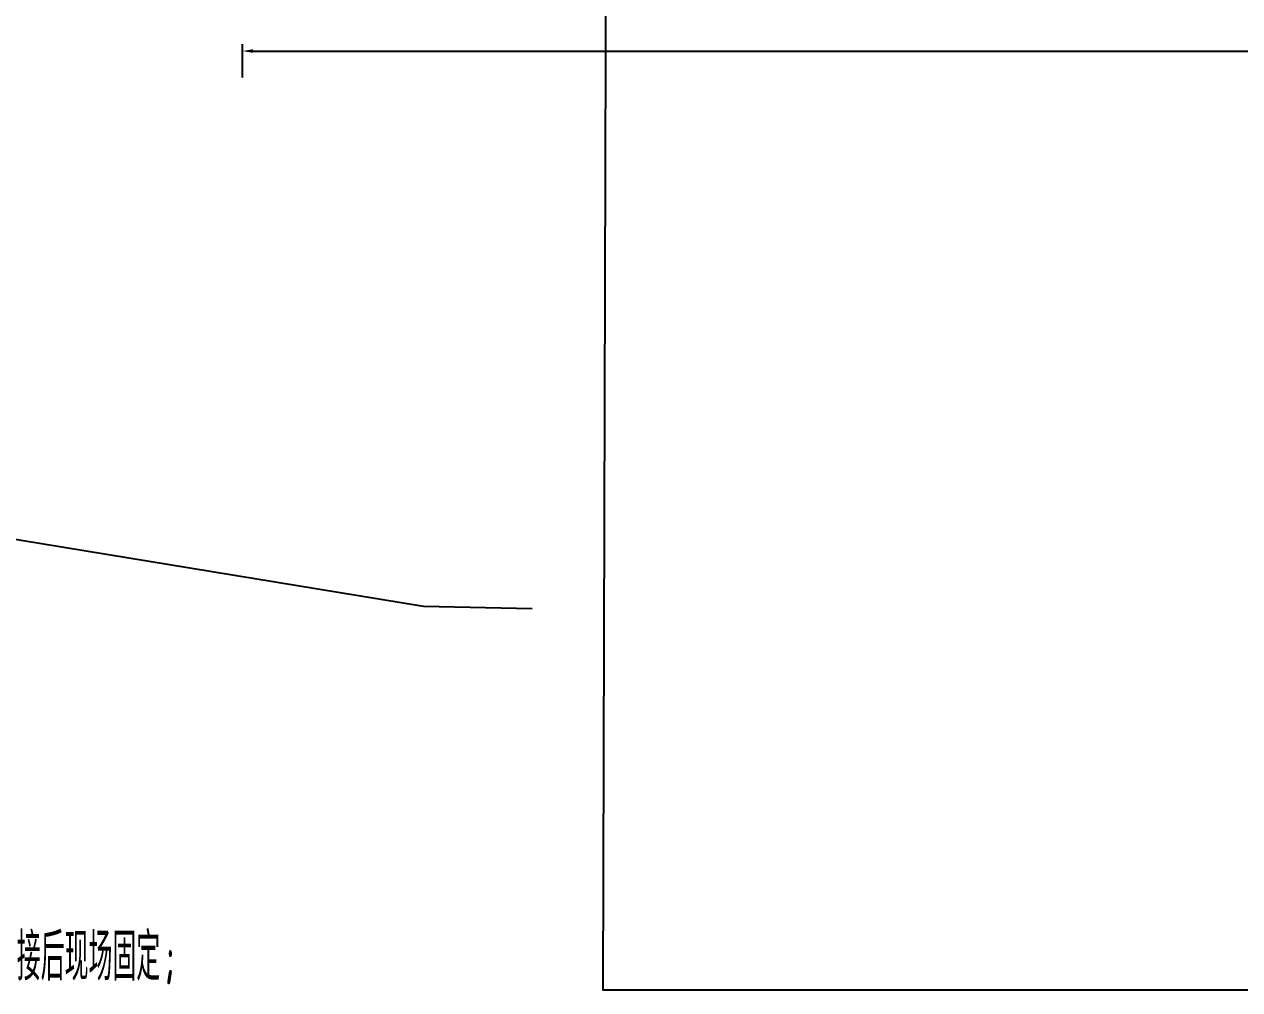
# Model space of a CAD drawing. Extents: x -89702 to 926017, y -610001 to -56924.
# Drawn here: x 43447 to 60747, y -244785 to -231039 of the extents above; entities that cross this region are included whole.
import ezdxf

# ---------------------------------------------------------------- set-up
doc = ezdxf.new("R2010")
doc.units = 0
doc.header["$LTSCALE"] = 10
doc.header["$MEASUREMENT"] = 0
for name, color, linetype in [('AECOM-园建', 2, 'Continuous'), ('PUB_TEXT', 7, 'Continuous'), ('W-FLOAT_BOWL浮筒', 253, 'Continuous')]:
    doc.layers.add(name, color=color, linetype=linetype)
doc.styles.get("Standard").update_dxf_attribs({"font": 'gbenor.shx', "bigfont": 'gbcbig.shx'})
doc.styles.add('STANDARD_T3', font='simplex.shx', dxfattribs={"width": 0.7, "bigfont": 'gbcbig.shx'})
doc.dimstyles.new('W&&150', dxfattribs={"dimtxt": 525, "dimasz": 150, "dimexe": 375, "dimexo": 450, "dimgap": 150, "dimtad": 1, "dimdec": 0, "dimzin": 0, "dimdsep": 46, "dimtxsty": 'STANDARD_T3', "dimcen": 0.09, "dimclrd": 1, "dimclre": 1, "dimclrt": 7, "dimazin": 2, "dimtfac": 1, "dimtdec": 0, "dimtix": 1, "dimtmove": 2, "dimatfit": 3, "dimfxl": 0, "dimtolj": 1, "dimtzin": 0, "dimarcsym": 0})

# ---------------------------------------------------------------- blocks, each defined once
blk = doc.blocks.new('*D1045')
at = {"layer": 'Defpoints', "color": 0, "transparency": 16777216}
for p in [(46550, -229628), (82050, -229628), (82050, -231420)]:
    blk.add_point(p, dxfattribs=at)
at = {"layer": 'W-FLOAT_BOWL浮筒', "color": 1, "lineweight": -2, "transparency": 16777216}
for p, q in [((46550, -231320), (46550, -231795)), ((46700, -231420), (81900, -231420)), ((82050, -231320), (82050, -231795))]:
    blk.add_line(p, q, dxfattribs=at)
at = {"layer": 'W-FLOAT_BOWL浮筒', "color": 1, "transparency": 16777216}
for points in [[(46700, -231395), (46700, -231445), (46550, -231420)], [(81900, -231395), (81900, -231445), (82050, -231420)]]:
    blk.add_solid(points, dxfattribs=at)
at = {"layer": 'W-FLOAT_BOWL浮筒', "color": 7, "transparency": 16777216, "insert": (64300, -231008), "char_height": 525, "attachment_point": 5, "style": 'STANDARD_T3'}
blk.add_mtext('\\A1;35500', dxfattribs=at)

msp = doc.modelspace()

# ---------------------------------------------------------------- linework, layer by layer
at = {"layer": 'AECOM-园建', "color": 0}
for points in [[(27383.8, -226226), (30440, -234507.5), (37668.1, -237444.2), (49128.7, -239323.7), (50675.8, -239355.5)], [(51725.1, -229727.9), (51682.5, -244785.3), (76875, -244785.3), (76875, -229727.9), (51725.1, -229727.9)]]:
    msp.add_lwpolyline(points, dxfattribs=at)

# ---------------------------------------------------------------- texts
at = {"layer": 'PUB_TEXT', "linetype": 'ByBlock', "width": 0.7}
for s, height, p in [('铝龙骨，专业厂家焊接后现场固定', 675.177, (40276.9, -244654.4)), (';', 700, (45437.5, -244654.4))]:
    msp.add_text(s, height=height, dxfattribs=at).set_placement(p)

# ---------------------------------------------------------------- dimensions: what is measured, and where the dimension line sits
at = {"layer": 'W-FLOAT_BOWL浮筒'}
dim = msp.add_linear_dim(base=(82050, -231420.3), p1=(46550, -229627.9), p2=(82050, -229627.9), dimstyle='W&&150', override={"dimfxlon": 1}, dxfattribs=at)
dim.commit()
dim.dimension.update_dxf_attribs({"geometry": '*D1045', "text_midpoint": (64300, -231007.8)})

doc.saveas('drawing.dxf')
